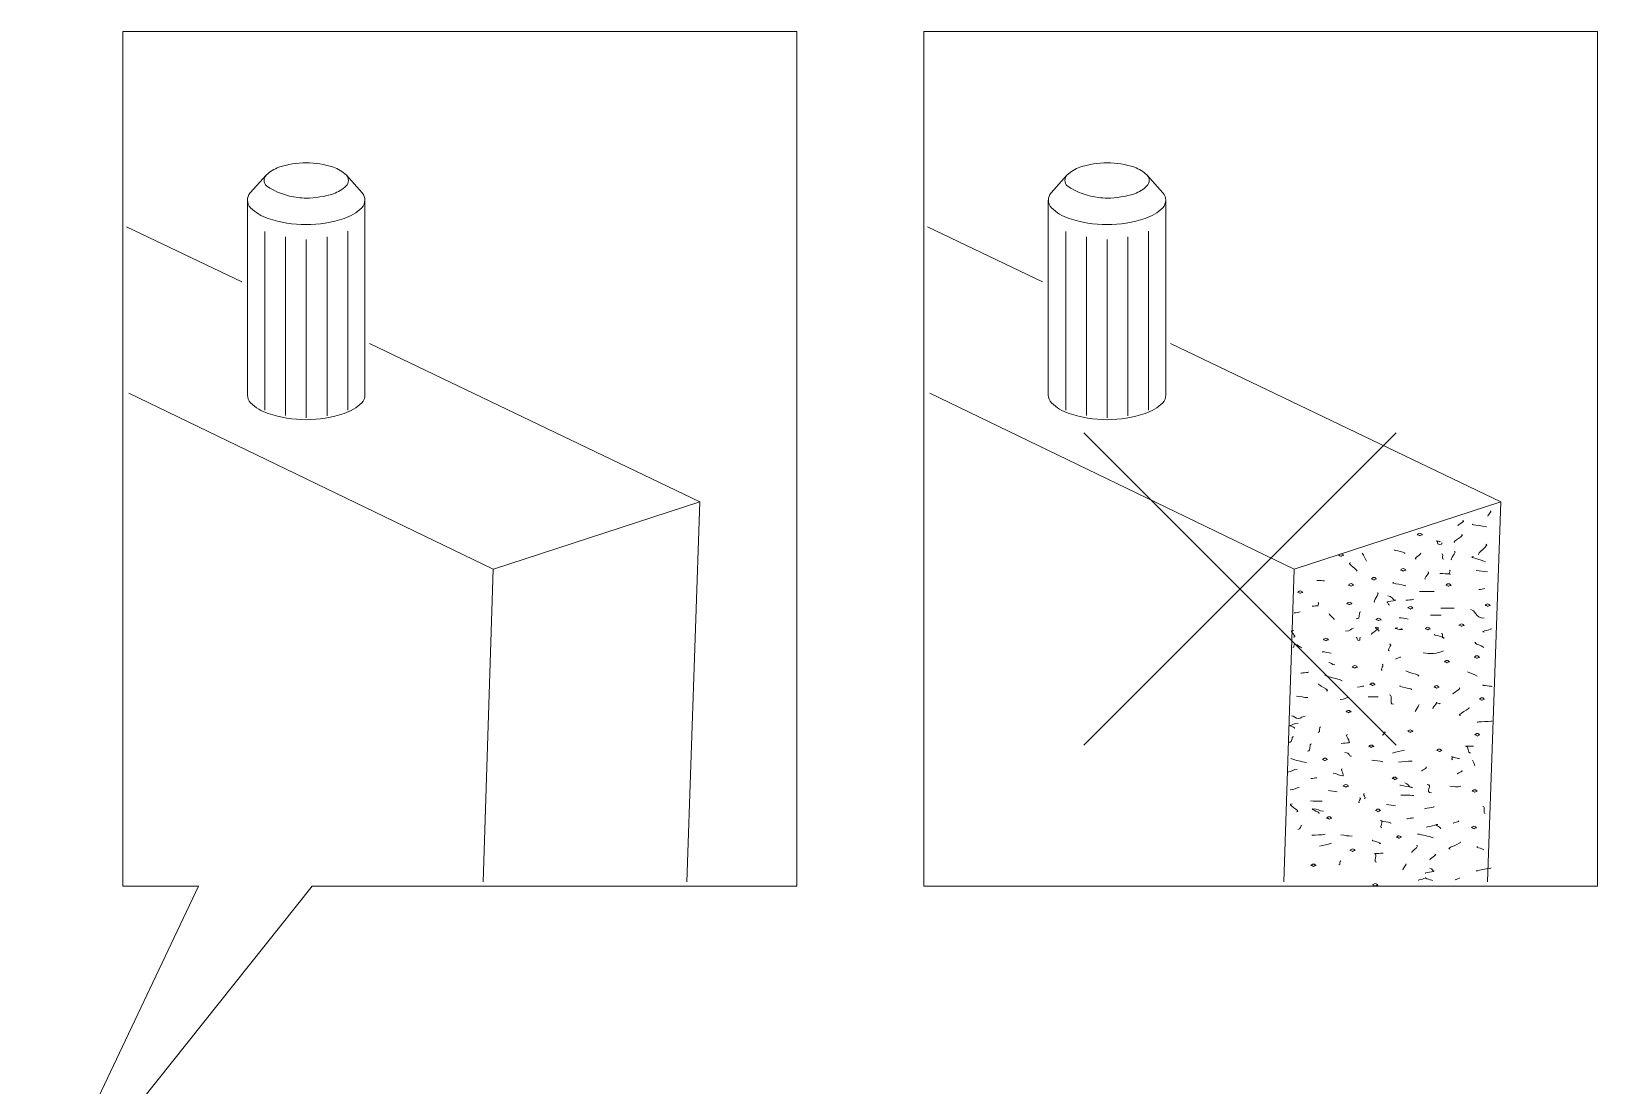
# Model space of a CAD drawing. Header units: metres. Extents: x -27.1 to 47.9, y -10.7 to 6.6.
# Drawn here: x 41.287 to 42.33, y 3.53 to 4.233 of the extents above; entities that cross this region are included whole.
import ezdxf

# ---------------------------------------------------------------- set-up
doc = ezdxf.new("R2010")
doc.units = ezdxf.units.M
doc.header["$MEASUREMENT"] = 0
doc.layers.add('PDF_Working_Num_Penna__2_Num_Penna__2_Num_Penna__2_Num_Penna__2_Num_Penna__2_Num_Penna__2', color=7, linetype='Continuous', lineweight=18, true_color=0xc6c8ca)
doc.layers.add('PDF_Working_Num_Penna__7_Num_Penna__7_Num_Penna__7_Num_Penna__7_Num_Penna__7_Num_Penna__7', color=7, linetype='Continuous', lineweight=18)

msp = doc.modelspace()

# ---------------------------------------------------------------- linework, layer by layer
at = {"layer": 'PDF_Working_Num_Penna__2_Num_Penna__2_Num_Penna__2_Num_Penna__2_Num_Penna__2_Num_Penna__2', "color": 9, "linetype": 'Continuous', "lineweight": 18, "true_color": 0xc6c8ca}
for centre, radius, start, end in [((42.1396, 3.8513), 0.00463, 340.8223, 12.381), ((42.2511, 3.8747), 0.014, 270.474, 286.9666), ((43.6526, 2.9468), 1.6667, 149.8494, 150.0364), ((42.2095, 3.7024), 0.0517, 98.8111, 107.8808), ((42.137, 3.7407), 0.0517, 278.8111, 287.8808)]:
    msp.add_arc(centre, radius, start, end, dxfattribs=at)
for points in [[(42.2588, 3.913), (42.2605, 3.913), (42.2561, 3.9096), (42.2574, 3.9096)], [(42.2555, 3.879), (42.2577, 3.879), (42.2425, 3.8826), (42.2476, 3.8826)], [(42.1696, 3.8729), (42.172, 3.8729), (42.1621, 3.8784), (42.1658, 3.8784)], [(42.2024, 3.863), (42.2049, 3.863), (42.1902, 3.8652), (42.1945, 3.8652)], [(42.1401, 3.8496), (42.142, 3.8496), (42.1427, 3.8497), (42.144, 3.8497)], [(42.2258, 3.8435), (42.2281, 3.8435), (42.2169, 3.8436), (42.2192, 3.8436)], [(42.1622, 3.8329), (42.1655, 3.8329), (42.166, 3.8348), (42.1676, 3.8348)], [(42.2544, 3.8219), (42.2561, 3.8219), (42.246, 3.8254), (42.2492, 3.8254)], [(42.1496, 3.793), (42.1535, 3.793), (42.1423, 3.7978), (42.1444, 3.7978)], [(42.2444, 3.7819), (42.247, 3.7819), (42.2347, 3.7766), (42.239, 3.7766)], [(42.128, 3.7682), (42.1299, 3.7682), (42.1242, 3.7701), (42.1252, 3.7701)], [(42.1252, 3.7701), (42.1268, 3.7701), (42.1284, 3.7715), (42.1307, 3.7715)], [(42.1595, 3.7581), (42.1617, 3.7581), (42.1627, 3.7585), (42.1646, 3.7585)], [(42.1646, 3.7585), (42.1663, 3.7585), (42.1614, 3.7641), (42.1636, 3.7641)], [(42.1234, 3.739), (42.1269, 3.739), (42.1277, 3.7409), (42.1301, 3.7409)], [(42.1389, 3.7197), (42.1414, 3.7197), (42.1437, 3.7195), (42.1468, 3.7195)], [(42.2076, 3.7234), (42.21, 3.7234), (42.1965, 3.7236), (42.1997, 3.7236)], [(42.2231, 3.7041), (42.2266, 3.7041), (42.2141, 3.7022), (42.2164, 3.7022)], [(42.2256, 3.7013), (42.2267, 3.7013), (42.2215, 3.7041), (42.2231, 3.7041)], [(42.187, 3.685), (42.1893, 3.685), (42.18, 3.6846), (42.1819, 3.6846)], [(42.1819, 3.6846), (42.1836, 3.6846), (42.1808, 3.679), (42.183, 3.679)], [(42.2544, 3.6871), (42.256, 3.6871), (42.2476, 3.6892), (42.2505, 3.6892)], [(42.2185, 3.6749), (42.2204, 3.6749), (42.2204, 3.6729), (42.2213, 3.6729)], [(42.2213, 3.6729), (42.223, 3.6729), (42.2135, 3.6715), (42.2158, 3.6715)]]:
    msp.add_open_spline(points, degree=3, dxfattribs=at)
at = {"layer": 'PDF_Working_Num_Penna__7_Num_Penna__7_Num_Penna__7_Num_Penna__7_Num_Penna__7_Num_Penna__7', "color": 7, "linetype": 'Continuous', "lineweight": 18, "flags": 128}
for points in [[(41.7967, 4.2326), (41.3477, 4.2326), (41.3477, 3.663), (41.3981, 3.663), (41.2867, 3.4281), (41.4737, 3.663), (41.7967, 3.663)], [(42.3303, 3.663), (41.8814, 3.663), (41.8814, 4.2326), (42.3303, 4.2326)]]:
    msp.add_lwpolyline(points, close=True, dxfattribs=at)
for points in [[(41.4642, 4.1218, 0.024871), (41.4698, 4.1215, 0.080518), (41.488, 4.1244, 0.116247), (41.4964, 4.1296, 0.414291), (41.4964, 4.1369, 0.116433), (41.488, 4.142, 0.162435), (41.4516, 4.142, 0.116196), (41.4433, 4.1369, 0.414658), (41.4433, 4.1296, 0.116307)], [(41.9979, 4.1218, 0.024871), (42.0035, 4.1215, 0.080518), (42.0217, 4.1244, 0.116247), (42.03, 4.1296, 0.414291), (42.03, 4.1369, 0.116433), (42.0217, 4.142, 0.162435), (41.9853, 4.142, 0.116196), (41.9769, 4.1369, 0.414658), (41.9769, 4.1296, 0.116307)]]:
    msp.add_lwpolyline(points, format="xyb", close=True, dxfattribs=at)
for points in [[(41.4431, 4.1367), (41.4325, 4.125, 0.399101), (41.4328, 4.1151, 0.115709), (41.4444, 4.1079, 0.162269), (41.4951, 4.1079, 0.116203), (41.5068, 4.1151, 0.398417), (41.5071, 4.125), (41.4966, 4.1367)], [(41.9767, 4.1367), (41.9662, 4.125, 0.399101), (41.9664, 4.1151, 0.115709), (41.9781, 4.1079, 0.162269), (42.0288, 4.1079, 0.116203), (42.0405, 4.1151, 0.398417), (42.0407, 4.125), (42.0302, 4.1367)], [(41.4307, 4.1202), (41.4307, 3.9902, 0.198986), (41.4328, 3.9851, 0.115988), (41.4444, 3.9779, 0.162269), (41.4951, 3.9779, 0.11676), (41.5068, 3.9851, 0.200349), (41.509, 3.9902), (41.509, 4.1202)], [(41.9643, 4.1202), (41.9643, 3.9902, 0.198986), (41.9664, 3.9851, 0.115988), (41.9781, 3.9779, 0.162269), (42.0288, 3.9779, 0.11676), (42.0405, 3.9851, 0.200349), (42.0426, 3.9902), (42.0426, 4.1202)]]:
    msp.add_lwpolyline(points, format="xyb", dxfattribs=at)
for points in [[(41.3502, 4.1024), (41.4269, 4.0656)], [(41.8838, 4.1024), (41.9605, 4.0656)], [(41.4423, 4.0993), (41.4423, 3.9801)], [(41.4561, 4.0957), (41.4561, 3.9765)], [(41.4699, 4.094), (41.4699, 3.9751)], [(41.4837, 4.0956), (41.4837, 3.9763)], [(41.4975, 4.0994), (41.4975, 3.9802)], [(41.9759, 4.0993), (41.9759, 3.9801)], [(41.9897, 4.0957), (41.9897, 3.9765)], [(42.0035, 4.094), (42.0035, 3.9751)], [(42.0173, 4.0956), (42.0173, 3.9763)], [(42.0311, 4.0994), (42.0311, 3.9802)], [(41.5121, 4.0246), (41.7321, 3.919)], [(42.0457, 4.0246), (42.2658, 3.919)], [(41.3517, 3.9915), (41.5945, 3.8742)], [(41.8854, 3.9915), (42.1282, 3.8742)], [(41.9879, 3.965), (42.1961, 3.7568)], [(41.9879, 3.7568), (42.1961, 3.965)], [(41.7321, 3.919), (41.5946, 3.8742)], [(41.7321, 3.919), (41.7234, 3.6659)], [(42.2658, 3.919), (42.1282, 3.8742)], [(42.2658, 3.919), (42.257, 3.6659)], [(41.5945, 3.8742), (41.5877, 3.6659)], [(42.1282, 3.8742), (42.1213, 3.6659)]]:
    msp.add_lwpolyline(points, dxfattribs=at)
at = {"layer": 'PDF_Working_Num_Penna__7_Num_Penna__7_Num_Penna__7_Num_Penna__7_Num_Penna__7_Num_Penna__7', "color": 7, "linetype": 'Continuous', "lineweight": 18}
for centre, radius, start, end in [((42.1516, 3.8699), 0.0265, 21.1718, 34.5419), ((41.8671, 0.7234), 3.173, 82.9428, 83.0785), ((42.1941, 3.795), 0.047, 77.8894, 85.24), ((42.219, 3.8381), 0.0202, 255.8437, 295.0034), ((42.2056, 3.7097), 0.1033, 64.4987, 68.4621), ((42.1457, 3.8073), 0.0626, 251.5343, 261.3548), ((42.1791, 3.7103), 0.0365, 77.0988, 88.9114), ((42.2378, 3.7414), 0.0107, 8.9645, 31.1576), ((42.2064, 3.6819), 0.0643, 89.8, 97.818), ((42.1588, 3.7595), 0.0337, 256.4394, 266.69), ((42.2358, 3.7453), 0.0162, 255.5989, 282.2012), ((42.1877, 3.6836), 0.0337, 76.4394, 86.69), ((42.1401, 3.7612), 0.0643, 269.8, 277.818), ((42.1674, 3.7328), 0.0365, 257.0988, 268.9114), ((42.2008, 3.6358), 0.0626, 71.5343, 81.3548)]:
    msp.add_arc(centre, radius, start, end, dxfattribs=at)
for points in [[(42.2402, 3.9065), (42.2435, 3.9065), (42.2354, 3.9032), (42.2375, 3.9032)], [(42.256, 3.9024), (42.2588, 3.9024), (42.2438, 3.9041), (42.2471, 3.9041)], [(42.2118, 3.8964), (42.2127, 3.8964), (42.2096, 3.8973), (42.2101, 3.8973)], [(42.2101, 3.8973), (42.2106, 3.8973), (42.2109, 3.8982), (42.2118, 3.8982)], [(42.2135, 3.8973), (42.214, 3.8973), (42.2108, 3.8964), (42.2118, 3.8964)], [(42.2118, 3.8982), (42.2127, 3.8982), (42.213, 3.8973), (42.2135, 3.8973)], [(42.2254, 3.8925), (42.2262, 3.8925), (42.2216, 3.893), (42.2229, 3.893)], [(42.2229, 3.893), (42.2246, 3.893), (42.2226, 3.8906), (42.2247, 3.8906)], [(42.2395, 3.8973), (42.2429, 3.8973), (42.2328, 3.892), (42.2349, 3.892)], [(42.1593, 3.8827), (42.1602, 3.8827), (42.1571, 3.8836), (42.1576, 3.8836)], [(42.1576, 3.8836), (42.1581, 3.8836), (42.1583, 3.8844), (42.1593, 3.8844)], [(42.161, 3.8835), (42.1615, 3.8835), (42.1583, 3.8827), (42.1593, 3.8827)], [(42.1593, 3.8844), (42.1602, 3.8844), (42.1605, 3.8835), (42.161, 3.8835)], [(42.2015, 3.8848), (42.205, 3.8848), (42.193, 3.887), (42.1949, 3.887)], [(42.2123, 3.8848), (42.2139, 3.8848), (42.2068, 3.881), (42.2093, 3.881)], [(42.2247, 3.8906), (42.228, 3.8906), (42.2256, 3.8918), (42.2267, 3.8918)], [(42.2265, 3.8843), (42.2285, 3.8843), (42.2254, 3.8809), (42.2278, 3.8809)], [(42.2348, 3.8859), (42.2371, 3.8859), (42.2312, 3.8805), (42.2332, 3.8805)], [(42.2558, 3.8908), (42.259, 3.8908), (42.2487, 3.884), (42.2512, 3.884)], [(42.2007, 3.8728), (42.2017, 3.8728), (42.1986, 3.8737), (42.1991, 3.8737)], [(42.1991, 3.8737), (42.1995, 3.8737), (42.1998, 3.8746), (42.2008, 3.8746)], [(42.2025, 3.8737), (42.2029, 3.8737), (42.1998, 3.8728), (42.2007, 3.8728)], [(42.2008, 3.8746), (42.2017, 3.8746), (42.202, 3.8737), (42.2025, 3.8737)], [(42.2171, 3.8723), (42.2196, 3.8723), (42.2136, 3.8675), (42.2157, 3.8675)], [(42.2315, 3.8736), (42.2332, 3.8736), (42.2302, 3.8709), (42.2317, 3.8709)], [(42.1431, 3.8666), (42.146, 3.8666), (42.1463, 3.8665), (42.1484, 3.8665)], [(42.166, 3.8628), (42.1669, 3.8628), (42.1638, 3.8637), (42.1643, 3.8637)], [(42.1643, 3.8637), (42.1648, 3.8637), (42.1651, 3.8646), (42.166, 3.8646)], [(42.1677, 3.8637), (42.1682, 3.8637), (42.165, 3.8628), (42.166, 3.8628)], [(42.166, 3.8646), (42.167, 3.8646), (42.1672, 3.8637), (42.1677, 3.8637)], [(42.1812, 3.8669), (42.1822, 3.8669), (42.1791, 3.8678), (42.1795, 3.8678)], [(42.1795, 3.8678), (42.18, 3.8678), (42.1803, 3.8687), (42.1813, 3.8687)], [(42.1829, 3.8678), (42.1834, 3.8678), (42.1803, 3.8669), (42.1812, 3.8669)], [(42.1813, 3.8687), (42.1822, 3.8687), (42.1825, 3.8678), (42.1829, 3.8678)], [(42.2317, 3.8709), (42.2346, 3.8709), (42.2231, 3.8714), (42.2255, 3.8714)], [(42.2309, 3.8627), (42.2318, 3.8627), (42.2287, 3.8636), (42.2292, 3.8636)], [(42.2292, 3.8636), (42.2297, 3.8636), (42.23, 3.8645), (42.2309, 3.8645)], [(42.2326, 3.8635), (42.2331, 3.8635), (42.23, 3.8627), (42.2309, 3.8627)], [(42.2309, 3.8645), (42.2319, 3.8645), (42.2321, 3.8635), (42.2326, 3.8635)], [(42.1321, 3.858), (42.133, 3.858), (42.1299, 3.8589), (42.1304, 3.8589)], [(42.1304, 3.8589), (42.1309, 3.8589), (42.1312, 3.8597), (42.1321, 3.8597)], [(42.1338, 3.8588), (42.1343, 3.8588), (42.1311, 3.858), (42.1321, 3.858)], [(42.1321, 3.8597), (42.133, 3.8597), (42.1333, 3.8588), (42.1338, 3.8588)], [(42.1649, 3.8504), (42.1658, 3.8504), (42.1627, 3.8513), (42.1632, 3.8513)], [(42.1632, 3.8513), (42.1637, 3.8513), (42.164, 3.8522), (42.1649, 3.8522)], [(42.1666, 3.8513), (42.1671, 3.8513), (42.1639, 3.8504), (42.1649, 3.8504)], [(42.1649, 3.8522), (42.1658, 3.8522), (42.1661, 3.8513), (42.1666, 3.8513)], [(42.1834, 3.8584), (42.1859, 3.8584), (42.1797, 3.8522), (42.1818, 3.8522)], [(42.1955, 3.8536), (42.1976, 3.8536), (42.1874, 3.8521), (42.1903, 3.8521)], [(42.1903, 3.8521), (42.1909, 3.8521), (42.1905, 3.8503), (42.1916, 3.8503)], [(42.1904, 3.8565), (42.193, 3.8565), (42.1939, 3.8536), (42.1955, 3.8536)], [(42.2073, 3.854), (42.209, 3.854), (42.2014, 3.8534), (42.2028, 3.8534)], [(42.2208, 3.8592), (42.2243, 3.8592), (42.2094, 3.8593), (42.2118, 3.8593)], [(42.1282, 3.8451), (42.1297, 3.8451), (42.1309, 3.8457), (42.1321, 3.8457)], [(42.1546, 3.8406), (42.1561, 3.8406), (42.1499, 3.8445), (42.1517, 3.8445)], [(42.1695, 3.8411), (42.173, 3.8411), (42.1703, 3.8457), (42.1726, 3.8457)], [(42.1843, 3.8398), (42.1852, 3.8398), (42.1821, 3.8407), (42.1826, 3.8407)], [(42.1826, 3.8407), (42.1831, 3.8407), (42.1834, 3.8415), (42.1843, 3.8415)], [(42.186, 3.8406), (42.1865, 3.8406), (42.1833, 3.8398), (42.1843, 3.8398)], [(42.1843, 3.8415), (42.1852, 3.8415), (42.1855, 3.8406), (42.186, 3.8406)], [(42.2055, 3.8475), (42.2065, 3.8475), (42.2034, 3.8485), (42.2038, 3.8485)], [(42.2038, 3.8485), (42.2043, 3.8485), (42.2046, 3.8493), (42.2056, 3.8493)], [(42.2072, 3.8484), (42.2077, 3.8484), (42.2046, 3.8475), (42.2055, 3.8475)], [(42.2056, 3.8493), (42.2065, 3.8493), (42.2068, 3.8484), (42.2072, 3.8484)], [(42.234, 3.8481), (42.2383, 3.8481), (42.2221, 3.8483), (42.2266, 3.8483)], [(42.2456, 3.8472), (42.2489, 3.8472), (42.2486, 3.8416), (42.2548, 3.8416)], [(42.2571, 3.8493), (42.258, 3.8493), (42.2549, 3.8502), (42.2554, 3.8502)], [(42.2554, 3.8502), (42.2559, 3.8502), (42.2561, 3.851), (42.2571, 3.851)], [(42.2588, 3.8501), (42.2593, 3.8501), (42.2561, 3.8493), (42.2571, 3.8493)], [(42.2571, 3.851), (42.258, 3.851), (42.2583, 3.8501), (42.2588, 3.8501)], [(42.1275, 3.8288), (42.1317, 3.8288), (42.1231, 3.8334), (42.1276, 3.8334)], [(42.1827, 3.8355), (42.1879, 3.8355), (42.1775, 3.8307), (42.1799, 3.8307)], [(42.1844, 3.8329), (42.1859, 3.8329), (42.1806, 3.8355), (42.1827, 3.8355)], [(42.1965, 3.8352), (42.1982, 3.8352), (42.1947, 3.8347), (42.1954, 3.8347)], [(42.1954, 3.8347), (42.1957, 3.8347), (42.1986, 3.8339), (42.199, 3.8339)], [(42.199, 3.8339), (42.2018, 3.8339), (42.1991, 3.8345), (42.1992, 3.8345)], [(42.2171, 3.8337), (42.2181, 3.8337), (42.215, 3.8346), (42.2155, 3.8346)], [(42.2155, 3.8346), (42.2159, 3.8346), (42.2162, 3.8355), (42.2172, 3.8355)], [(42.2189, 3.8345), (42.2193, 3.8345), (42.2162, 3.8337), (42.2171, 3.8337)], [(42.2172, 3.8355), (42.2181, 3.8355), (42.2184, 3.8345), (42.2189, 3.8345)], [(42.2276, 3.8282), (42.2302, 3.8282), (42.2196, 3.8307), (42.2217, 3.8307)], [(42.2262, 3.8313), (42.2277, 3.8313), (42.2262, 3.8282), (42.2276, 3.8282)], [(42.2396, 3.836), (42.2406, 3.836), (42.2375, 3.8369), (42.2379, 3.8369)], [(42.2379, 3.8369), (42.2384, 3.8369), (42.2387, 3.8377), (42.2397, 3.8377)], [(42.2414, 3.8368), (42.2418, 3.8368), (42.2387, 3.836), (42.2396, 3.836)], [(42.2397, 3.8377), (42.2406, 3.8377), (42.2409, 3.8368), (42.2414, 3.8368)], [(42.2592, 3.8345), (42.2615, 3.8345), (42.2508, 3.8323), (42.2547, 3.8323)], [(42.1273, 3.8219), (42.1284, 3.8219), (42.1273, 3.824), (42.1288, 3.824)], [(42.1288, 3.824), (42.1306, 3.824), (42.1318, 3.8218), (42.1333, 3.8218)], [(42.1492, 3.8264), (42.1502, 3.8264), (42.1471, 3.8273), (42.1476, 3.8273)], [(42.1476, 3.8273), (42.1481, 3.8273), (42.1484, 3.8282), (42.1493, 3.8282)], [(42.151, 3.8272), (42.1515, 3.8272), (42.1483, 3.8264), (42.1492, 3.8264)], [(42.1493, 3.8282), (42.1502, 3.8282), (42.1505, 3.8272), (42.151, 3.8272)], [(42.1693, 3.8288), (42.1702, 3.8288), (42.1701, 3.8266), (42.1712, 3.8266)], [(42.1712, 3.8266), (42.1726, 3.8266), (42.1714, 3.8287), (42.1723, 3.8287)], [(42.1917, 3.8243), (42.1943, 3.8243), (42.1891, 3.8197), (42.1916, 3.8197)], [(42.1467, 3.8192), (42.149, 3.8192), (42.1509, 3.8183), (42.1527, 3.8183)], [(42.1513, 3.812), (42.1524, 3.812), (42.1531, 3.8105), (42.1552, 3.8105)], [(42.1668, 3.809), (42.1673, 3.809), (42.1676, 3.8099), (42.1685, 3.8099)], [(42.1685, 3.8099), (42.1695, 3.8099), (42.1697, 3.809), (42.1702, 3.809)], [(42.1868, 3.8109), (42.1885, 3.8109), (42.1851, 3.8068), (42.1868, 3.8068)], [(42.199, 3.8157), (42.2, 3.8157), (42.1944, 3.8142), (42.196, 3.8142)], [(42.2299, 3.8117), (42.2309, 3.8117), (42.2278, 3.8126), (42.2282, 3.8126)], [(42.2282, 3.8126), (42.2287, 3.8126), (42.229, 3.8134), (42.23, 3.8134)], [(42.2316, 3.8125), (42.2321, 3.8125), (42.229, 3.8117), (42.2299, 3.8117)], [(42.23, 3.8134), (42.2309, 3.8134), (42.2312, 3.8125), (42.2316, 3.8125)], [(42.2498, 3.8147), (42.2507, 3.8147), (42.2476, 3.8156), (42.2481, 3.8156)], [(42.2481, 3.8156), (42.2486, 3.8156), (42.2489, 3.8165), (42.2498, 3.8165)], [(42.2515, 3.8155), (42.252, 3.8155), (42.2488, 3.8147), (42.2498, 3.8147)], [(42.2498, 3.8165), (42.2508, 3.8165), (42.251, 3.8155), (42.2515, 3.8155)], [(42.1375, 3.8055), (42.1393, 3.8055), (42.1307, 3.8048), (42.133, 3.8048)], [(42.1598, 3.7997), (42.1627, 3.7997), (42.1447, 3.8038), (42.1494, 3.8038)], [(42.1685, 3.8081), (42.1694, 3.8081), (42.1663, 3.809), (42.1668, 3.809)], [(42.1702, 3.809), (42.1707, 3.809), (42.1676, 3.8081), (42.1685, 3.8081)], [(42.2104, 3.803), (42.2146, 3.803), (42.2002, 3.8065), (42.2026, 3.8065)], [(42.1297, 3.7895), (42.1321, 3.7895), (42.1345, 3.7886), (42.1371, 3.7886)], [(42.1587, 3.7873), (42.1621, 3.7873), (42.1624, 3.7886), (42.164, 3.7886)], [(42.1702, 3.7956), (42.1735, 3.7956), (42.173, 3.7963), (42.1746, 3.7963)], [(42.1836, 3.789), (42.1862, 3.789), (42.1758, 3.7891), (42.1776, 3.7891)], [(42.1803, 3.7965), (42.1812, 3.7965), (42.1781, 3.7975), (42.1786, 3.7975)], [(42.1786, 3.7975), (42.1791, 3.7975), (42.1794, 3.7983), (42.1803, 3.7983)], [(42.182, 3.7974), (42.1825, 3.7974), (42.1793, 3.7965), (42.1803, 3.7965)], [(42.1803, 3.7983), (42.1812, 3.7983), (42.1815, 3.7974), (42.182, 3.7974)], [(42.1917, 3.7904), (42.1941, 3.7904), (42.191, 3.7842), (42.1942, 3.7842)], [(42.2061, 3.794), (42.2091, 3.794), (42.1957, 3.7964), (42.1987, 3.7964)], [(42.223, 3.7948), (42.2239, 3.7948), (42.2208, 3.7957), (42.2213, 3.7957)], [(42.2213, 3.7957), (42.2218, 3.7957), (42.2221, 3.7966), (42.223, 3.7966)], [(42.2247, 3.7956), (42.2252, 3.7956), (42.2221, 3.7948), (42.223, 3.7948)], [(42.223, 3.7966), (42.224, 3.7966), (42.2242, 3.7956), (42.2247, 3.7956)], [(42.238, 3.795), (42.2409, 3.795), (42.2323, 3.791), (42.234, 3.791)], [(42.2599, 3.796), (42.2619, 3.796), (42.2515, 3.7969), (42.254, 3.7969)], [(42.2515, 3.7876), (42.252, 3.7876), (42.2523, 3.7885), (42.2532, 3.7885)], [(42.2532, 3.7885), (42.2542, 3.7885), (42.2544, 3.7876), (42.2549, 3.7876)], [(42.1644, 3.7784), (42.1653, 3.7784), (42.1622, 3.7793), (42.1627, 3.7793)], [(42.1627, 3.7793), (42.1632, 3.7793), (42.1634, 3.7801), (42.1644, 3.7801)], [(42.1661, 3.7792), (42.1666, 3.7792), (42.1634, 3.7784), (42.1644, 3.7784)], [(42.1644, 3.7801), (42.1653, 3.7801), (42.1656, 3.7792), (42.1661, 3.7792)], [(42.2227, 3.7854), (42.2243, 3.7854), (42.2194, 3.7814), (42.2208, 3.7814)], [(42.2253, 3.7844), (42.2265, 3.7844), (42.2212, 3.7854), (42.2227, 3.7854)], [(42.2532, 3.7867), (42.2541, 3.7867), (42.251, 3.7876), (42.2515, 3.7876)], [(42.2549, 3.7876), (42.2554, 3.7876), (42.2523, 3.7867), (42.2532, 3.7867)], [(42.1264, 3.7765), (42.1279, 3.7765), (42.1291, 3.7746), (42.1309, 3.7746)], [(42.1309, 3.7746), (42.1327, 3.7746), (42.134, 3.7763), (42.1354, 3.7763)], [(42.1442, 3.7653), (42.1457, 3.7653), (42.1444, 3.7692), (42.1457, 3.7692)], [(42.2595, 3.7729), (42.2629, 3.7729), (42.2474, 3.7723), (42.2505, 3.7723)], [(42.1246, 3.7588), (42.1274, 3.7588), (42.1259, 3.7626), (42.1277, 3.7626)], [(42.1369, 3.753), (42.1399, 3.753), (42.1376, 3.7578), (42.1397, 3.7578)], [(42.1886, 3.766), (42.1897, 3.766), (42.1863, 3.7633), (42.1872, 3.7633)], [(42.2055, 3.7653), (42.2064, 3.7653), (42.2033, 3.7663), (42.2038, 3.7663)], [(42.2038, 3.7663), (42.2043, 3.7663), (42.2046, 3.7671), (42.2055, 3.7671)], [(42.2072, 3.7662), (42.2077, 3.7662), (42.2045, 3.7653), (42.2055, 3.7653)], [(42.2055, 3.7671), (42.2064, 3.7671), (42.2067, 3.7662), (42.2072, 3.7662)], [(42.2501, 3.763), (42.251, 3.763), (42.2479, 3.7639), (42.2484, 3.7639)], [(42.2484, 3.7639), (42.2489, 3.7639), (42.2492, 3.7647), (42.2501, 3.7647)], [(42.2518, 3.7638), (42.2523, 3.7638), (42.2492, 3.763), (42.2501, 3.763)], [(42.2501, 3.7647), (42.2511, 3.7647), (42.2513, 3.7638), (42.2518, 3.7638)], [(42.1486, 3.7465), (42.1495, 3.7465), (42.1464, 3.7474), (42.1469, 3.7474)], [(42.1469, 3.7474), (42.1474, 3.7474), (42.1477, 3.7483), (42.1486, 3.7483)], [(42.1503, 3.7474), (42.1508, 3.7474), (42.1477, 3.7465), (42.1486, 3.7465)], [(42.1486, 3.7483), (42.1496, 3.7483), (42.1498, 3.7474), (42.1503, 3.7474)], [(42.1618, 3.7519), (42.1657, 3.7519), (42.1642, 3.7495), (42.1663, 3.7495)], [(42.1794, 3.7553), (42.1804, 3.7553), (42.1773, 3.7562), (42.1778, 3.7562)], [(42.1778, 3.7562), (42.1782, 3.7562), (42.1785, 3.757), (42.1795, 3.757)], [(42.1812, 3.7561), (42.1816, 3.7561), (42.1785, 3.7553), (42.1794, 3.7553)], [(42.1795, 3.757), (42.1804, 3.757), (42.1807, 3.7561), (42.1812, 3.7561)], [(42.2248, 3.7526), (42.2258, 3.7526), (42.2226, 3.7535), (42.2231, 3.7535)], [(42.2231, 3.7535), (42.2236, 3.7535), (42.2239, 3.7543), (42.2248, 3.7543)], [(42.2265, 3.7534), (42.227, 3.7534), (42.2239, 3.7526), (42.2248, 3.7526)], [(42.2248, 3.7543), (42.2258, 3.7543), (42.226, 3.7534), (42.2265, 3.7534)], [(42.2381, 3.7479), (42.2396, 3.7479), (42.2313, 3.7492), (42.2333, 3.7492)], [(42.2333, 3.7492), (42.2345, 3.7492), (42.2321, 3.7472), (42.2336, 3.7472)], [(42.2472, 3.7562), (42.2494, 3.7562), (42.2402, 3.7562), (42.2428, 3.7562)], [(42.2428, 3.7562), (42.2445, 3.7562), (42.2435, 3.7516), (42.2456, 3.7516)], [(42.1541, 3.7382), (42.1565, 3.7382), (42.1579, 3.7364), (42.1605, 3.7364)], [(42.1605, 3.7364), (42.162, 3.7364), (42.1585, 3.7412), (42.1601, 3.7412)], [(42.2159, 3.7423), (42.2179, 3.7423), (42.212, 3.7396), (42.2132, 3.7396)], [(42.2396, 3.7398), (42.2421, 3.7398), (42.2355, 3.7378), (42.2369, 3.7378)], [(42.1255, 3.7272), (42.1279, 3.7272), (42.1297, 3.7286), (42.1315, 3.7286)], [(42.1392, 3.7346), (42.1408, 3.7346), (42.142, 3.7352), (42.1432, 3.7352)], [(42.1625, 3.7288), (42.1635, 3.7288), (42.1603, 3.7297), (42.1608, 3.7297)], [(42.1608, 3.7297), (42.1613, 3.7297), (42.1616, 3.7306), (42.1625, 3.7306)], [(42.1642, 3.7297), (42.1647, 3.7297), (42.1616, 3.7288), (42.1625, 3.7288)], [(42.1625, 3.7306), (42.1635, 3.7306), (42.1637, 3.7297), (42.1642, 3.7297)], [(42.1951, 3.7339), (42.196, 3.7339), (42.1929, 3.7348), (42.1934, 3.7348)], [(42.1934, 3.7348), (42.1939, 3.7348), (42.1942, 3.7356), (42.1951, 3.7356)], [(42.1968, 3.7347), (42.1973, 3.7347), (42.1941, 3.7339), (42.1951, 3.7339)], [(42.1951, 3.7356), (42.196, 3.7356), (42.1963, 3.7347), (42.1968, 3.7347)], [(42.2062, 3.7286), (42.2102, 3.7286), (42.1958, 3.7302), (42.1989, 3.7302)], [(42.2019, 3.7317), (42.2042, 3.7317), (42.2043, 3.7286), (42.2062, 3.7286)], [(42.2168, 3.7306), (42.221, 3.7306), (42.2146, 3.7252), (42.2197, 3.7252)], [(42.2483, 3.7255), (42.2493, 3.7255), (42.2462, 3.7264), (42.2467, 3.7264)], [(42.2467, 3.7264), (42.2471, 3.7264), (42.2474, 3.7272), (42.2484, 3.7272)], [(42.2501, 3.7263), (42.2505, 3.7263), (42.2474, 3.7255), (42.2483, 3.7255)], [(42.2484, 3.7272), (42.2493, 3.7272), (42.2496, 3.7263), (42.2501, 3.7263)], [(42.1297, 3.7125), (42.1338, 3.7125), (42.1217, 3.7179), (42.1268, 3.7179)], [(42.1717, 3.7217), (42.1737, 3.7217), (42.1698, 3.7186), (42.1716, 3.7186)], [(42.1748, 3.7214), (42.1768, 3.7214), (42.173, 3.7245), (42.1749, 3.7245)], [(42.221, 3.7159), (42.2234, 3.7159), (42.2132, 3.7145), (42.215, 3.7145)], [(42.2539, 3.716), (42.2559, 3.716), (42.2537, 3.7114), (42.2553, 3.7114)], [(42.1446, 3.7114), (42.1469, 3.7114), (42.1385, 3.7145), (42.1403, 3.7145)], [(42.1403, 3.7145), (42.1443, 3.7145), (42.1446, 3.7129), (42.1476, 3.7129)], [(42.1514, 3.7075), (42.1524, 3.7075), (42.1492, 3.7084), (42.1497, 3.7084)], [(42.1497, 3.7084), (42.1502, 3.7084), (42.1505, 3.7092), (42.1514, 3.7092)], [(42.1531, 3.7083), (42.1536, 3.7083), (42.1505, 3.7075), (42.1514, 3.7075)], [(42.1514, 3.7092), (42.1524, 3.7092), (42.1526, 3.7083), (42.1531, 3.7083)], [(42.184, 3.7125), (42.1849, 3.7125), (42.1818, 3.7134), (42.1823, 3.7134)], [(42.1823, 3.7134), (42.1828, 3.7134), (42.1831, 3.7143), (42.184, 3.7143)], [(42.1857, 3.7134), (42.1862, 3.7134), (42.183, 3.7125), (42.184, 3.7125)], [(42.1924, 3.7049), (42.1948, 3.7049), (42.1834, 3.7067), (42.186, 3.7067)], [(42.184, 3.7143), (42.1849, 3.7143), (42.1852, 3.7134), (42.1857, 3.7134)], [(42.186, 3.7067), (42.1876, 3.7067), (42.1848, 3.7019), (42.1864, 3.7019)], [(42.2073, 3.7085), (42.2089, 3.7085), (42.2021, 3.7078), (42.2033, 3.7078)], [(42.2373, 3.7063), (42.2395, 3.7063), (42.2328, 3.7049), (42.2342, 3.7049)], [(42.1306, 3.7008), (42.1326, 3.7008), (42.1321, 3.7034), (42.1333, 3.7034)], [(42.1979, 3.6948), (42.1988, 3.6948), (42.1957, 3.6957), (42.1962, 3.6957)], [(42.1962, 3.6957), (42.1967, 3.6957), (42.197, 3.6965), (42.1979, 3.6965)], [(42.1996, 3.6956), (42.2001, 3.6956), (42.1969, 3.6948), (42.1979, 3.6948)], [(42.1979, 3.6965), (42.1988, 3.6965), (42.1991, 3.6956), (42.1996, 3.6956)], [(42.2479, 3.7012), (42.2488, 3.7012), (42.2457, 3.7021), (42.2462, 3.7021)], [(42.2462, 3.7021), (42.2467, 3.7021), (42.247, 3.7029), (42.2479, 3.7029)], [(42.2496, 3.702), (42.2501, 3.702), (42.2469, 3.7012), (42.2479, 3.7012)], [(42.2479, 3.7029), (42.2488, 3.7029), (42.2491, 3.702), (42.2496, 3.702)], [(42.167, 3.686), (42.168, 3.686), (42.1649, 3.6869), (42.1653, 3.6869)], [(42.1653, 3.6869), (42.1658, 3.6869), (42.1661, 3.6878), (42.1671, 3.6878)], [(42.1687, 3.6869), (42.1692, 3.6869), (42.1661, 3.686), (42.167, 3.686)], [(42.1671, 3.6878), (42.168, 3.6878), (42.1683, 3.6869), (42.1687, 3.6869)], [(42.1847, 3.6912), (42.1886, 3.6912), (42.1782, 3.6936), (42.1802, 3.6936)], [(42.2096, 3.69), (42.2126, 3.69), (42.2048, 3.6853), (42.2068, 3.6853)], [(42.2219, 3.6843), (42.2247, 3.6843), (42.2171, 3.6805), (42.2188, 3.6805)], [(42.2387, 3.6922), (42.2413, 3.6922), (42.2274, 3.6876), (42.232, 3.6876)], [(42.141, 3.676), (42.1419, 3.676), (42.1388, 3.6769), (42.1393, 3.6769)], [(42.1393, 3.6769), (42.1398, 3.6769), (42.1401, 3.6777), (42.141, 3.6777)], [(42.1427, 3.6768), (42.1432, 3.6768), (42.1401, 3.676), (42.141, 3.676)], [(42.141, 3.6777), (42.142, 3.6777), (42.1422, 3.6768), (42.1427, 3.6768)], [(42.1579, 3.6771), (42.159, 3.6771), (42.1583, 3.6798), (42.1593, 3.6798)], [(42.2023, 3.6777), (42.2039, 3.6777), (42.1994, 3.6739), (42.2008, 3.6739)], [(42.2591, 3.6751), (42.2614, 3.6751), (42.2458, 3.673), (42.2501, 3.673)], [(42.1821, 3.663), (42.183, 3.663), (42.1799, 3.6639), (42.1804, 3.6639)], [(42.1804, 3.6639), (42.1809, 3.6639), (42.1812, 3.6647), (42.1821, 3.6647)], [(42.1838, 3.6638), (42.1843, 3.6638), (42.1812, 3.663), (42.1821, 3.663)], [(42.1821, 3.6647), (42.1831, 3.6647), (42.1833, 3.6638), (42.1838, 3.6638)], [(42.2156, 3.6685), (42.2174, 3.6685), (42.2097, 3.6668), (42.2111, 3.6668)], [(42.2201, 3.6666), (42.2215, 3.6666), (42.2138, 3.6685), (42.2156, 3.6685)], [(42.2382, 3.6684), (42.2396, 3.6684), (42.2347, 3.6671), (42.2355, 3.6671)]]:
    msp.add_open_spline(points, degree=3, dxfattribs=at)

doc.saveas('drawing.dxf')
